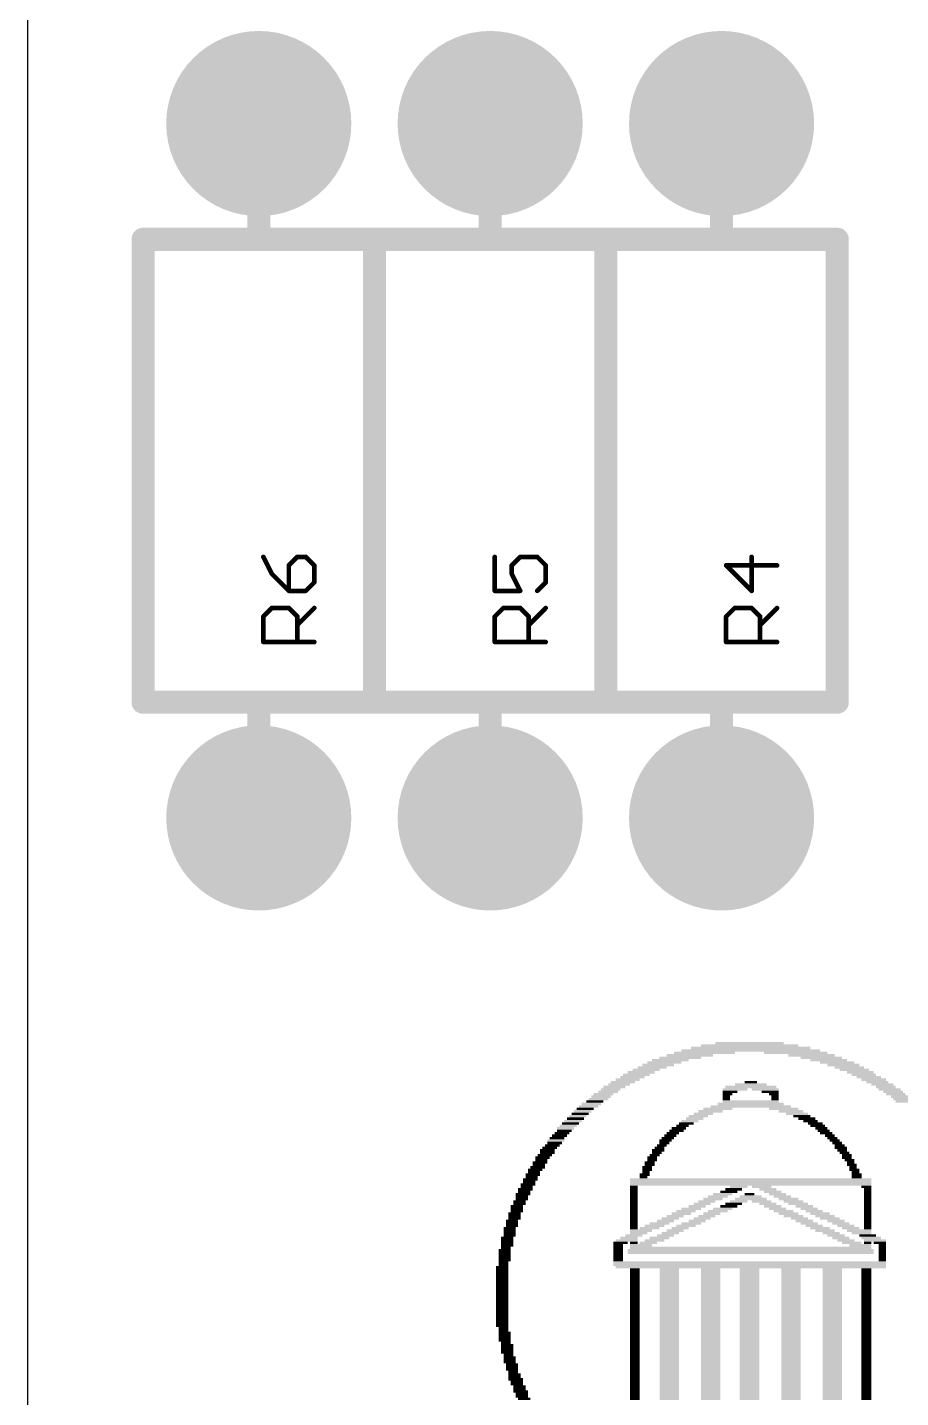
# Model space of a CAD drawing. Extents: x 0 to 49.2, y 3.8 to 49.5.
# Drawn here: x 0 to 9.59, y 26.66 to 41.7 of the extents above; entities that cross this region are included whole.
import ezdxf

# ---------------------------------------------------------------- set-up
doc = ezdxf.new("R2010")
doc.units = 0
for name, color, linetype in [('17', 82, 'CONTINUOUS'), ('20', 7, 'CONTINUOUS'), ('200', 7, 'CONTINUOUS'), ('21', 253, 'CONTINUOUS'), ('25', 253, 'CONTINUOUS')]:
    doc.layers.add(name, color=color, linetype=linetype)

# ---------------------------------------------------------------- blocks, each defined once
blk = doc.blocks.new('RECT')
blk.add_solid([(-0.5, -0.5), (0.5, -0.5), (-0.5, 0.5), (0.5, 0.5)])
blk = doc.blocks.new('ROUNDP')
at = {"const_width": 0.5}
blk.add_lwpolyline([(0, -0.25, 1), (0, 0.25, 1), (0, -0.25)], format="xyb", dxfattribs=at)

msp = doc.modelspace()

# ---------------------------------------------------------------- linework, layer by layer
at = {"layer": '20'}
msp.add_line((0, 49.52), (0, 3.81), dxfattribs=at)
at = {"layer": '21', "const_width": 0.254}
for points in [[(2.54, 39.37), (2.54, 39.624)], [(5.08, 39.37), (5.08, 39.624)], [(7.62, 39.37), (7.62, 39.624)], [(1.27, 34.29), (1.27, 39.37)], [(1.27, 39.37), (2.54, 39.37)], [(2.54, 39.37), (3.81, 39.37)], [(3.81, 34.29), (3.81, 39.37)], [(3.81, 39.37), (5.08, 39.37)], [(3.81, 39.37), (3.81, 34.29)], [(5.08, 39.37), (6.35, 39.37)], [(6.35, 34.29), (6.35, 39.37)], [(6.35, 39.37), (7.62, 39.37)], [(6.35, 39.37), (6.35, 34.29)], [(7.62, 39.37), (8.89, 39.37)], [(8.89, 39.37), (8.89, 34.29)], [(2.54, 34.29), (1.27, 34.29)], [(3.81, 34.29), (2.54, 34.29)], [(2.54, 34.29), (2.54, 34.036)], [(5.08, 34.29), (3.81, 34.29)], [(6.35, 34.29), (5.08, 34.29)], [(5.08, 34.29), (5.08, 34.036)], [(7.62, 34.29), (6.35, 34.29)], [(8.89, 34.29), (7.62, 34.29)], [(7.62, 34.29), (7.62, 34.036)]]:
    msp.add_lwpolyline(points, dxfattribs=at)
at = {"layer": '21', "const_width": 0.127}
for points in [[(2.6035, 39.624, 1), (2.4765, 39.624)], [(5.1435, 39.624, 1), (5.0165, 39.624)], [(7.6835, 39.624, 1), (7.5565, 39.624)], [(1.3335, 39.37, 1), (1.2065, 39.37)], [(1.27, 39.4335, 1), (1.27, 39.3065)], [(2.54, 39.4335, 1), (2.54, 39.3065)], [(2.4765, 39.37, 1), (2.6035, 39.37)], [(2.54, 39.3065, 1), (2.54, 39.4335)], [(3.8735, 39.37, 1), (3.7465, 39.37)], [(3.81, 39.4335, 1), (3.81, 39.3065)], [(3.8735, 39.37, 1), (3.7465, 39.37)], [(3.81, 39.3065, 1), (3.81, 39.4335)], [(5.08, 39.4335, 1), (5.08, 39.3065)], [(5.0165, 39.37, 1), (5.1435, 39.37)], [(5.08, 39.3065, 1), (5.08, 39.4335)], [(6.4135, 39.37, 1), (6.2865, 39.37)], [(6.35, 39.4335, 1), (6.35, 39.3065)], [(6.4135, 39.37, 1), (6.2865, 39.37)], [(6.35, 39.3065, 1), (6.35, 39.4335)], [(7.62, 39.4335, 1), (7.62, 39.3065)], [(7.5565, 39.37, 1), (7.6835, 39.37)], [(7.62, 39.3065, 1), (7.62, 39.4335)], [(8.9535, 39.37, 1), (8.8265, 39.37)], [(8.89, 39.3065, 1), (8.89, 39.4335)], [(1.27, 34.3535, 1), (1.27, 34.2265)], [(1.2065, 34.29, 1), (1.3335, 34.29)], [(2.54, 34.3535, 1), (2.54, 34.2265)], [(2.6035, 34.29, 1), (2.4765, 34.29)], [(2.54, 34.2265, 1), (2.54, 34.3535)], [(3.81, 34.3535, 1), (3.81, 34.2265)], [(3.7465, 34.29, 1), (3.8735, 34.29)], [(3.7465, 34.29, 1), (3.8735, 34.29)], [(3.81, 34.2265, 1), (3.81, 34.3535)], [(5.08, 34.3535, 1), (5.08, 34.2265)], [(5.1435, 34.29, 1), (5.0165, 34.29)], [(5.08, 34.2265, 1), (5.08, 34.3535)], [(6.35, 34.3535, 1), (6.35, 34.2265)], [(6.2865, 34.29, 1), (6.4135, 34.29)], [(6.2865, 34.29, 1), (6.4135, 34.29)], [(6.35, 34.2265, 1), (6.35, 34.3535)], [(7.62, 34.3535, 1), (7.62, 34.2265)], [(7.6835, 34.29, 1), (7.5565, 34.29)], [(7.62, 34.2265, 1), (7.62, 34.3535)], [(8.8265, 34.29, 1), (8.9535, 34.29)], [(8.89, 34.2265, 1), (8.89, 34.3535)], [(2.4765, 34.036, 1), (2.6035, 34.036)], [(5.0165, 34.036, 1), (5.1435, 34.036)], [(7.5565, 34.036, 1), (7.6835, 34.036)]]:
    msp.add_lwpolyline(points, format="xyb", dxfattribs=at)
at = {"layer": '25', "const_width": 0.0508}
for points in [[(2.5903, 35.8846), (2.6835, 35.6981)], [(2.9632, 35.8846), (2.87, 35.7913)], [(2.87, 35.7913), (2.87, 35.5117)], [(3.0564, 35.8846), (2.9632, 35.8846)], [(3.1496, 35.7913), (3.0564, 35.8846)], [(3.1496, 35.6049), (3.1496, 35.7913)], [(5.1303, 35.8846), (5.1303, 35.5117)], [(5.3167, 35.7913), (5.41, 35.8846)], [(5.3167, 35.6981), (5.3167, 35.7913)], [(5.41, 35.8846), (5.5964, 35.8846)], [(5.5964, 35.8846), (5.6896, 35.7913)], [(5.6896, 35.7913), (5.6896, 35.6049)], [(8.2296, 35.7913), (7.6703, 35.7913)], [(7.6703, 35.7913), (7.95, 35.5117)], [(7.95, 35.5117), (7.95, 35.8846)], [(2.6835, 35.6981), (2.87, 35.5117)], [(5.41, 35.5117), (5.3167, 35.6981)], [(2.87, 35.5117), (3.0564, 35.5117)], [(3.0564, 35.5117), (3.1496, 35.6049)], [(5.1303, 35.5117), (5.41, 35.5117)], [(5.6896, 35.6049), (5.5964, 35.5117)], [(2.5903, 35.23), (2.6835, 35.3233)], [(2.6835, 35.3233), (2.87, 35.3233)], [(2.87, 35.3233), (2.9632, 35.23)], [(2.9632, 35.1368), (3.1496, 35.3233)], [(5.1303, 35.23), (5.2235, 35.3233)], [(5.2235, 35.3233), (5.41, 35.3233)], [(5.41, 35.3233), (5.5032, 35.23)], [(5.5032, 35.1368), (5.6896, 35.3233)], [(7.6703, 35.23), (7.7635, 35.3233)], [(7.7635, 35.3233), (7.95, 35.3233)], [(7.95, 35.3233), (8.0432, 35.23)], [(8.0432, 35.1368), (8.2296, 35.3233)], [(2.5903, 34.9504), (2.5903, 35.23)], [(2.9632, 35.23), (2.9632, 34.9504)], [(5.1303, 34.9504), (5.1303, 35.23)], [(5.5032, 35.23), (5.5032, 34.9504)], [(7.6703, 34.9504), (7.6703, 35.23)], [(8.0432, 35.23), (8.0432, 34.9504)], [(3.1496, 34.9504), (2.5903, 34.9504)], [(5.6896, 34.9504), (5.1303, 34.9504)], [(8.2296, 34.9504), (7.6703, 34.9504)]]:
    msp.add_lwpolyline(points, dxfattribs=at)
at = {"layer": '25', "const_width": 0.0254}
for points in [[(2.6017, 35.8902, 1), (2.579, 35.8789)], [(2.8827, 35.7913, 1), (2.8573, 35.7913)], [(2.861, 35.8003, 1), (2.8789, 35.7824)], [(2.9632, 35.8973, 1), (2.9632, 35.8719)], [(2.9722, 35.8756, 1), (2.9542, 35.8935)], [(3.0654, 35.8935, 1), (3.0474, 35.8756)], [(3.0564, 35.8719, 1), (3.0564, 35.8973)], [(3.1623, 35.7913, 1), (3.1369, 35.7913)], [(3.1406, 35.7824, 1), (3.1586, 35.8003)], [(5.143, 35.8846, 1), (5.1176, 35.8846)], [(5.3294, 35.7913, 1), (5.3041, 35.7913)], [(5.3078, 35.8003, 1), (5.3257, 35.7824)], [(5.41, 35.8973, 1), (5.41, 35.8719)], [(5.4189, 35.8756, 1), (5.401, 35.8935)], [(5.6054, 35.8935, 1), (5.5874, 35.8756)], [(5.5964, 35.8719, 1), (5.5964, 35.8973)], [(5.7023, 35.7913, 1), (5.6769, 35.7913)], [(5.6806, 35.7824, 1), (5.6986, 35.8003)], [(7.6703, 35.804, 1), (7.6703, 35.7786)], [(7.6793, 35.8003, 1), (7.6613, 35.7824)], [(7.9627, 35.8846, 1), (7.9373, 35.8846)], [(8.2296, 35.7786, 1), (8.2296, 35.804)], [(2.6925, 35.7071, 1), (2.6746, 35.6892)], [(2.6722, 35.6925, 1), (2.6949, 35.7038)], [(5.3281, 35.7038, 1), (5.3054, 35.6925)], [(5.3041, 35.6981, 1), (5.3294, 35.6981)], [(2.87, 35.5244, 1), (2.87, 35.499)], [(2.8573, 35.5117, 1), (2.8827, 35.5117)], [(2.861, 35.5027, 1), (2.8789, 35.5207)], [(3.0474, 35.5207, 1), (3.0654, 35.5027)], [(3.0564, 35.499, 1), (3.0564, 35.5244)], [(3.1369, 35.6049, 1), (3.1623, 35.6049)], [(3.1586, 35.5959, 1), (3.1406, 35.6139)], [(5.1303, 35.5244, 1), (5.1303, 35.499)], [(5.1176, 35.5117, 1), (5.143, 35.5117)], [(5.3986, 35.506, 1), (5.4213, 35.5174)], [(5.41, 35.499, 1), (5.41, 35.5244)], [(5.5874, 35.5207, 1), (5.6054, 35.5027)], [(5.6769, 35.6049, 1), (5.7023, 35.6049)], [(5.6986, 35.5959, 1), (5.6806, 35.6139)], [(7.9373, 35.5117, 1), (7.9627, 35.5117)], [(7.941, 35.5027, 1), (7.9589, 35.5207)], [(2.6835, 35.336, 1), (2.6835, 35.3105)], [(2.6925, 35.3143, 1), (2.6746, 35.3322)], [(2.8789, 35.3322, 1), (2.861, 35.3143)], [(2.87, 35.3105, 1), (2.87, 35.336)], [(3.1586, 35.3143, 1), (3.1406, 35.3322)], [(5.2235, 35.336, 1), (5.2235, 35.3105)], [(5.2325, 35.3143, 1), (5.2146, 35.3322)], [(5.4189, 35.3322, 1), (5.401, 35.3143)], [(5.41, 35.3105, 1), (5.41, 35.336)], [(5.6986, 35.3143, 1), (5.6806, 35.3322)], [(7.7635, 35.336, 1), (7.7635, 35.3105)], [(7.7725, 35.3143, 1), (7.7546, 35.3322)], [(7.9589, 35.3322, 1), (7.941, 35.3143)], [(7.95, 35.3105, 1), (7.95, 35.336)], [(8.2386, 35.3143, 1), (8.2206, 35.3322)], [(2.603, 35.23, 1), (2.5776, 35.23)], [(2.5813, 35.239, 1), (2.5993, 35.2211)], [(2.9759, 35.23, 1), (2.9505, 35.23)], [(2.9542, 35.2211, 1), (2.9722, 35.239)], [(5.143, 35.23, 1), (5.1176, 35.23)], [(5.1213, 35.239, 1), (5.1393, 35.2211)], [(5.5159, 35.23, 1), (5.4905, 35.23)], [(5.4942, 35.2211, 1), (5.5122, 35.239)], [(7.683, 35.23, 1), (7.6576, 35.23)], [(7.6613, 35.239, 1), (7.6793, 35.2211)], [(8.0559, 35.23, 1), (8.0305, 35.23)], [(8.0342, 35.2211, 1), (8.0522, 35.239)], [(2.9542, 35.1458, 1), (2.9722, 35.1278)], [(5.4942, 35.1458, 1), (5.5122, 35.1278)], [(8.0342, 35.1458, 1), (8.0522, 35.1278)], [(2.5903, 34.9631, 1), (2.5903, 34.9377)], [(2.5776, 34.9504, 1), (2.603, 34.9504)], [(2.9505, 34.9504, 1), (2.9759, 34.9504)], [(3.1496, 34.9377, 1), (3.1496, 34.9631)], [(5.1303, 34.9631, 1), (5.1303, 34.9377)], [(5.1176, 34.9504, 1), (5.143, 34.9504)], [(5.4905, 34.9504, 1), (5.5159, 34.9504)], [(5.6896, 34.9377, 1), (5.6896, 34.9631)], [(7.6703, 34.9631, 1), (7.6703, 34.9377)], [(7.6576, 34.9504, 1), (7.683, 34.9504)], [(8.0305, 34.9504, 1), (8.0559, 34.9504)], [(8.2296, 34.9377, 1), (8.2296, 34.9631)]]:
    msp.add_lwpolyline(points, format="xyb", dxfattribs=at)

# ---------------------------------------------------------------- block references
at = {"layer": '17', "xscale": 2.032, "yscale": 2.032, "rotation": 90}
for p in [(2.54, 40.64), (2.54, 40.64), (5.08, 40.64), (5.08, 40.64), (7.62, 40.64), (7.62, 40.64), (2.54, 33.02), (2.54, 33.02), (5.08, 33.02), (5.08, 33.02), (7.62, 33.02), (7.62, 33.02)]:
    msp.add_blockref('ROUNDP', p, dxfattribs=at)
at = {"layer": '200'}
for p, xscale, yscale in [((7.9281, 30.5221), 1.0693, 0.0269), ((7.9268, 30.5489), 0.7468, 0.0267), ((7.0582, 30.3617), 0.4013, 0.0267), ((7.1661, 30.3884), 0.4547, 0.0267), ((7.2715, 30.4152), 0.508, 0.0269), ((7.4328, 30.442), 0.668, 0.0267), ((7.9395, 30.4686), 1.524, 0.0267), ((7.9395, 30.4953), 1.3106, 0.0267), ((8.4348, 30.442), 0.696, 0.0267), ((8.6075, 30.4152), 0.508, 0.0269), ((8.7155, 30.3884), 0.4547, 0.0267), ((8.7955, 30.3617), 0.4013, 0.0267), ((6.7381, 30.2281), 0.2946, 0.0267), ((6.7915, 30.2548), 0.2946, 0.0267), ((6.8575, 30.2814), 0.32, 0.0267), ((6.9248, 30.3082), 0.348, 0.0269), ((6.9908, 30.335), 0.3734, 0.0267), ((8.8895, 30.335), 0.3759, 0.0267), ((8.9568, 30.3082), 0.348, 0.0269), ((9.0228, 30.2814), 0.3226, 0.0267), ((9.0775, 30.2548), 0.32, 0.0267), ((9.1435, 30.2281), 0.2946, 0.0267), ((6.4422, 30.0676), 0.2413, 0.0267), ((6.4968, 30.0944), 0.2388, 0.0269), ((6.5362, 30.1212), 0.2667, 0.0267), ((6.5895, 30.1478), 0.2667, 0.0267), ((6.6429, 30.1745), 0.2667, 0.0267), ((6.6835, 30.2013), 0.2921, 0.0269), ((7.9408, 30.0676), 0.5613, 0.0267), ((7.9408, 30.0944), 0.348, 0.0269), ((7.9408, 30.1212), 0.1346, 0.0267), ((9.1829, 30.2013), 0.2667, 0.0269), ((9.2362, 30.1745), 0.2667, 0.0267), ((9.2908, 30.1478), 0.2692, 0.0267), ((9.3302, 30.1212), 0.2413, 0.0267), ((9.3835, 30.0944), 0.2413, 0.0269), ((9.4242, 30.0676), 0.2159, 0.0267), ((6.2695, 29.934), 0.2159, 0.0267), ((6.2961, 29.9606), 0.2134, 0.0267), ((6.3228, 29.9873), 0.2159, 0.0267), ((6.3762, 30.0141), 0.2159, 0.0269), ((6.4028, 30.0409), 0.2134, 0.0267), ((7.6728, 29.9873), 0.0813, 0.0267), ((7.6728, 29.9606), 0.0813, 0.0267), ((7.6728, 29.934), 0.0813, 0.0267), ((7.7668, 30.0409), 0.2692, 0.0267), ((7.7122, 30.0141), 0.16, 0.0269), ((7.7265, 29.9873), 0.0254, 0.0254), ((8.1008, 30.0409), 0.2921, 0.0267), ((8.1542, 30.0141), 0.1854, 0.0269), ((8.1935, 29.9873), 0.1067, 0.0267), ((8.2075, 29.9606), 0.0787, 0.0267), ((8.2075, 29.934), 0.0787, 0.0267), ((9.4648, 30.0409), 0.2413, 0.0267), ((9.5042, 30.0141), 0.2134, 0.0269), ((9.5321, 29.9873), 0.2134, 0.0267), ((9.5854, 29.9606), 0.2134, 0.0267), ((9.6109, 29.934), 0.2134, 0.0267), ((6.0688, 29.7734), 0.1854, 0.0267), ((6.0955, 29.8002), 0.188, 0.0269), ((6.1222, 29.827), 0.1854, 0.0267), ((6.1615, 29.8537), 0.2134, 0.0267), ((6.1895, 29.8804), 0.2134, 0.0267), ((6.2288, 29.9072), 0.1854, 0.0269), ((7.4188, 29.7734), 0.2134, 0.0267), ((7.4988, 29.8002), 0.2667, 0.0269), ((7.5789, 29.827), 0.32, 0.0267), ((7.9408, 29.8537), 0.8814, 0.0267), ((7.9395, 29.8804), 0.7214, 0.0267), ((7.9395, 29.9072), 0.6147, 0.0269), ((8.3015, 29.827), 0.3226, 0.0267), ((8.3815, 29.8002), 0.2692, 0.0269), ((8.4488, 29.7734), 0.2413, 0.0267), ((9.6388, 29.9072), 0.2134, 0.0269), ((5.9075, 29.6132), 0.188, 0.0267), ((5.9355, 29.6398), 0.188, 0.0267), ((5.9621, 29.6665), 0.1854, 0.0267), ((5.9888, 29.6933), 0.188, 0.0269), ((6.0155, 29.7201), 0.1854, 0.0267), ((6.0422, 29.7468), 0.188, 0.0267), ((7.1509, 29.6132), 0.16, 0.0267), ((7.1915, 29.6398), 0.1346, 0.0267), ((7.2321, 29.6665), 0.16, 0.0267), ((7.2715, 29.6933), 0.188, 0.0269), ((7.3249, 29.7201), 0.188, 0.0267), ((7.3655, 29.7468), 0.2134, 0.0267), ((8.5021, 29.7468), 0.1854, 0.0267), ((8.5555, 29.7201), 0.1854, 0.0267), ((8.5961, 29.6933), 0.16, 0.0269), ((8.6495, 29.6665), 0.16, 0.0267), ((8.6749, 29.6398), 0.16, 0.0267), ((8.7155, 29.6132), 0.1346, 0.0267), ((5.8009, 29.4793), 0.188, 0.0267), ((5.8148, 29.5061), 0.16, 0.0269), ((5.8415, 29.5329), 0.1626, 0.0267), ((5.8682, 29.5596), 0.16, 0.0267), ((5.8948, 29.5864), 0.1626, 0.0269), ((7.0048, 29.4793), 0.1321, 0.0267), ((7.0315, 29.5061), 0.1346, 0.0269), ((7.0582, 29.5329), 0.1321, 0.0267), ((7.0848, 29.5596), 0.1346, 0.0267), ((7.1255, 29.5864), 0.16, 0.0269), ((8.7422, 29.5864), 0.1321, 0.0269), ((8.7688, 29.5596), 0.1346, 0.0267), ((8.8082, 29.5329), 0.1067, 0.0267), ((8.8361, 29.5061), 0.1067, 0.0269), ((8.8628, 29.4793), 0.1092, 0.0267), ((5.6802, 29.319), 0.16, 0.0267), ((5.7081, 29.3724), 0.16, 0.0267), ((5.7081, 29.3457), 0.16, 0.0267), ((5.7335, 29.3992), 0.16, 0.0269), ((5.7615, 29.426), 0.16, 0.0267), ((5.7881, 29.4526), 0.1626, 0.0267), ((6.8842, 29.319), 0.1092, 0.0267), ((6.9248, 29.3724), 0.1346, 0.0267), ((6.9108, 29.3457), 0.1067, 0.0267), ((6.9388, 29.3992), 0.1067, 0.0269), ((6.9642, 29.426), 0.1067, 0.0267), ((6.9921, 29.4526), 0.1067, 0.0267), ((8.8895, 29.4526), 0.1067, 0.0267), ((8.9162, 29.426), 0.1092, 0.0267), ((8.9289, 29.3992), 0.1346, 0.0269), ((8.9428, 29.3724), 0.1067, 0.0267), ((8.9708, 29.3457), 0.1067, 0.0267), ((8.9962, 29.319), 0.1067, 0.0267), ((5.5735, 29.1585), 0.16, 0.0267), ((5.6015, 29.1853), 0.16, 0.0269), ((5.6269, 29.2388), 0.16, 0.0267), ((5.6142, 29.2121), 0.1346, 0.0267), ((5.6408, 29.2654), 0.1321, 0.0267), ((5.6548, 29.2922), 0.16, 0.0269), ((6.8041, 29.1853), 0.1067, 0.0269), ((6.8041, 29.1585), 0.1067, 0.0267), ((6.8308, 29.2388), 0.1092, 0.0267), ((6.8308, 29.2121), 0.1092, 0.0267), ((6.8575, 29.2922), 0.1067, 0.0269), ((6.8575, 29.2654), 0.1067, 0.0267), ((8.9962, 29.2922), 0.1067, 0.0269), ((9.0241, 29.2654), 0.1067, 0.0267), ((9.0368, 29.2388), 0.0813, 0.0267), ((9.0495, 29.2121), 0.1067, 0.0267), ((9.0635, 29.1853), 0.0787, 0.0269), ((9.0775, 29.1585), 0.1067, 0.0267), ((5.5202, 29.0516), 0.16, 0.0267), ((5.5075, 29.0249), 0.1346, 0.0267), ((5.5481, 29.1052), 0.16, 0.0267), ((5.5342, 29.0784), 0.1321, 0.0269), ((5.5608, 29.1318), 0.1346, 0.0267), ((7.9395, 29.0516), 2.6467, 0.0267), ((7.9395, 29.0249), 2.6467, 0.0267), ((6.7635, 29.0784), 0.0813, 0.0269), ((6.7762, 29.1052), 0.1067, 0.0267), ((6.7902, 29.1318), 0.0787, 0.0267), ((9.0902, 29.1318), 0.0813, 0.0267), ((9.1029, 29.1052), 0.1067, 0.0267), ((9.1029, 29.0784), 0.1067, 0.0269), ((5.4414, 28.8912), 0.16, 0.0269), ((5.4275, 28.8644), 0.1321, 0.0267), ((5.4668, 28.9446), 0.16, 0.0267), ((5.4541, 28.918), 0.1346, 0.0267), ((5.4948, 28.9981), 0.16, 0.0269), ((5.4808, 28.9713), 0.1321, 0.0267), ((7.9395, 28.9981), 2.6467, 0.0269), ((6.6568, 28.9713), 0.0813, 0.0267), ((6.6568, 28.9446), 0.0813, 0.0267), ((6.6568, 28.918), 0.0813, 0.0267), ((6.6568, 28.8912), 0.0813, 0.0269), ((6.6568, 28.8644), 0.0813, 0.0267), ((7.5789, 28.8644), 0.2134, 0.0267), ((7.6322, 28.8912), 0.2134, 0.0269), ((7.6995, 28.918), 0.1854, 0.0267), ((7.7528, 28.9446), 0.1854, 0.0267), ((7.8075, 28.9713), 0.188, 0.0267), ((7.9408, 28.8644), 0.2413, 0.0267), ((7.9268, 28.8912), 0.1067, 0.0269), ((8.0615, 28.9713), 0.2134, 0.0267), ((8.1275, 28.9446), 0.188, 0.0267), ((8.1808, 28.918), 0.188, 0.0267), ((8.2342, 28.8912), 0.188, 0.0269), ((8.2875, 28.8644), 0.188, 0.0267), ((9.2095, 28.9713), 0.1067, 0.0267), ((9.2235, 28.9446), 0.0787, 0.0267), ((9.2235, 28.918), 0.0787, 0.0267), ((9.2235, 28.8912), 0.0787, 0.0269), ((9.2235, 28.8644), 0.0787, 0.0267), ((5.3729, 28.7574), 0.1346, 0.0267), ((5.3729, 28.7308), 0.1346, 0.0267), ((5.4008, 28.811), 0.1346, 0.0267), ((5.4008, 28.7842), 0.1346, 0.0269), ((5.4275, 28.8377), 0.1321, 0.0267), ((6.6568, 28.8377), 0.0813, 0.0267), ((6.6568, 28.811), 0.0813, 0.0267), ((6.6568, 28.7842), 0.0813, 0.0269), ((6.6568, 28.7574), 0.0813, 0.0267), ((6.6568, 28.7308), 0.0813, 0.0267), ((7.2855, 28.7308), 0.2159, 0.0267), ((7.3528, 28.7574), 0.188, 0.0267), ((7.4061, 28.7842), 0.188, 0.0269), ((7.4595, 28.811), 0.188, 0.0267), ((7.5255, 28.8377), 0.2134, 0.0267), ((7.6322, 28.7308), 0.2134, 0.0267), ((7.6995, 28.7574), 0.1854, 0.0267), ((7.7528, 28.7842), 0.1854, 0.0269), ((7.8075, 28.811), 0.188, 0.0267), ((7.9408, 28.8377), 0.348, 0.0267), ((8.0615, 28.811), 0.2134, 0.0267), ((8.1275, 28.7842), 0.188, 0.0269), ((8.1808, 28.7574), 0.188, 0.0267), ((8.2342, 28.7308), 0.188, 0.0267), ((8.3548, 28.8377), 0.2159, 0.0267), ((8.4082, 28.811), 0.2159, 0.0267), ((8.4615, 28.7842), 0.2159, 0.0269), ((8.5288, 28.7574), 0.188, 0.0267), ((8.5822, 28.7308), 0.188, 0.0267), ((9.2235, 28.8377), 0.0787, 0.0267), ((9.2235, 28.811), 0.0787, 0.0267), ((9.2235, 28.7842), 0.0787, 0.0269), ((9.2235, 28.7574), 0.0787, 0.0267), ((9.2235, 28.7308), 0.0787, 0.0267), ((5.3195, 28.5972), 0.1346, 0.0267), ((5.3195, 28.5704), 0.1346, 0.0269), ((5.3475, 28.6773), 0.1346, 0.0269), ((5.3475, 28.6505), 0.1346, 0.0267), ((5.3475, 28.6238), 0.1346, 0.0267), ((5.3729, 28.7041), 0.1346, 0.0267), ((6.6568, 28.7041), 0.0813, 0.0267), ((6.6568, 28.6773), 0.0813, 0.0269), ((6.6568, 28.6505), 0.0813, 0.0267), ((6.6568, 28.6238), 0.0813, 0.0267), ((6.6568, 28.5972), 0.0813, 0.0267), ((6.6568, 28.5704), 0.0813, 0.0269), ((6.9375, 28.5704), 0.2159, 0.0269), ((7.0048, 28.5972), 0.188, 0.0267), ((7.0582, 28.6238), 0.188, 0.0267), ((7.1115, 28.6505), 0.188, 0.0267), ((7.1775, 28.6773), 0.2134, 0.0269), ((7.2309, 28.7041), 0.2134, 0.0267), ((7.2855, 28.5704), 0.2159, 0.0269), ((7.3528, 28.5972), 0.188, 0.0267), ((7.4061, 28.6238), 0.188, 0.0267), ((7.4595, 28.6505), 0.188, 0.0267), ((7.5128, 28.6773), 0.188, 0.0269), ((7.5789, 28.7041), 0.2134, 0.0267), ((8.3015, 28.7041), 0.2159, 0.0267), ((8.3548, 28.6773), 0.2159, 0.0269), ((8.4082, 28.6505), 0.2159, 0.0267), ((8.4755, 28.6238), 0.188, 0.0267), ((8.5288, 28.5972), 0.188, 0.0267), ((8.5822, 28.5704), 0.188, 0.0269), ((8.6355, 28.7041), 0.188, 0.0267), ((8.7015, 28.6773), 0.2134, 0.0269), ((8.7549, 28.6505), 0.2134, 0.0267), ((8.8095, 28.6238), 0.2159, 0.0267), ((8.8768, 28.5972), 0.188, 0.0267), ((8.9301, 28.5704), 0.188, 0.0269), ((9.2235, 28.7041), 0.0787, 0.0267), ((9.2235, 28.6773), 0.0787, 0.0269), ((9.2235, 28.6505), 0.0787, 0.0267), ((9.2235, 28.6238), 0.0787, 0.0267), ((9.2235, 28.5972), 0.0787, 0.0267), ((9.2235, 28.5704), 0.0787, 0.0269), ((5.2662, 28.41), 0.1346, 0.0267), ((5.2941, 28.5169), 0.1346, 0.0267), ((5.2941, 28.4901), 0.1346, 0.0269), ((5.2941, 28.4633), 0.1346, 0.0267), ((5.2941, 28.4366), 0.1346, 0.0267), ((5.3195, 28.5436), 0.1346, 0.0267), ((6.6035, 28.41), 0.188, 0.0267), ((6.6568, 28.4366), 0.188, 0.0267), ((6.6568, 28.5436), 0.0813, 0.0267), ((6.6568, 28.5169), 0.0813, 0.0267), ((6.7368, 28.4901), 0.2413, 0.0269), ((6.7102, 28.4633), 0.188, 0.0267), ((6.8308, 28.5169), 0.2159, 0.0267), ((6.8842, 28.5436), 0.2159, 0.0267), ((6.9375, 28.41), 0.2159, 0.0267), ((7.0048, 28.4366), 0.188, 0.0267), ((7.0582, 28.4633), 0.188, 0.0267), ((7.1115, 28.4901), 0.188, 0.0269), ((7.1648, 28.5169), 0.188, 0.0267), ((7.2309, 28.5436), 0.2134, 0.0267), ((8.6355, 28.5436), 0.188, 0.0267), ((8.7015, 28.5169), 0.2134, 0.0267), ((8.7549, 28.4901), 0.2134, 0.0269), ((8.8235, 28.4633), 0.188, 0.0267), ((8.8768, 28.4366), 0.188, 0.0267), ((8.9301, 28.41), 0.188, 0.0267), ((8.9835, 28.5436), 0.188, 0.0267), ((9.0368, 28.5169), 0.188, 0.0267), ((9.1295, 28.4901), 0.2667, 0.0269), ((9.1562, 28.4633), 0.2134, 0.0267), ((9.2235, 28.4366), 0.1854, 0.0267), ((9.2629, 28.41), 0.2134, 0.0267), ((9.2235, 28.5436), 0.0787, 0.0267), ((9.2235, 28.5169), 0.0787, 0.0267), ((5.2395, 28.2762), 0.1321, 0.0269), ((5.2662, 28.3832), 0.1346, 0.0269), ((5.2662, 28.3564), 0.1346, 0.0267), ((5.2662, 28.3297), 0.1346, 0.0267), ((5.2522, 28.303), 0.1067, 0.0267), ((6.4841, 28.3297), 0.1067, 0.0267), ((6.4841, 28.303), 0.1067, 0.0267), ((6.4841, 28.2762), 0.1067, 0.0269), ((6.5108, 28.3564), 0.16, 0.0267), ((6.5768, 28.3832), 0.2413, 0.0269), ((7.9408, 28.2762), 2.7, 0.0269), ((6.6568, 28.3564), 0.0813, 0.0267), ((6.7368, 28.3297), 0.2413, 0.0267), ((7.9395, 28.303), 2.6467, 0.0267), ((6.8169, 28.3564), 0.188, 0.0267), ((6.8842, 28.3832), 0.2159, 0.0269), ((8.9835, 28.3832), 0.188, 0.0269), ((9.0495, 28.3564), 0.2134, 0.0267), ((9.1435, 28.3297), 0.2388, 0.0267), ((9.2235, 28.3564), 0.0787, 0.0267), ((9.3048, 28.3832), 0.2413, 0.0269), ((9.3581, 28.3564), 0.1346, 0.0267), ((9.3848, 28.3297), 0.0813, 0.0267), ((9.3848, 28.303), 0.0813, 0.0267), ((9.3848, 28.2762), 0.0813, 0.0269), ((5.2395, 28.2494), 0.1321, 0.0267), ((5.2395, 28.2228), 0.1321, 0.0267), ((5.2395, 28.1961), 0.1321, 0.0267), ((5.2395, 28.1693), 0.1321, 0.0269), ((5.2268, 28.1425), 0.1067, 0.0267), ((5.2268, 28.1158), 0.1067, 0.0267), ((6.4841, 28.2494), 0.1067, 0.0267), ((6.4841, 28.2228), 0.1067, 0.0267), ((6.4841, 28.1961), 0.1067, 0.0267), ((6.4841, 28.1693), 0.1067, 0.0269), ((7.9281, 28.1425), 2.9947, 0.0267), ((7.9281, 28.1158), 2.9947, 0.0267), ((7.9408, 28.2494), 2.7, 0.0267), ((9.3848, 28.2494), 0.0813, 0.0267), ((9.3848, 28.2228), 0.0813, 0.0267), ((9.3848, 28.1961), 0.0813, 0.0267), ((9.3848, 28.1693), 0.0813, 0.0269), ((5.2128, 28.0892), 0.1346, 0.0267), ((5.2128, 28.0624), 0.1346, 0.0269), ((5.2128, 28.0356), 0.1346, 0.0267), ((5.2128, 28.0089), 0.1346, 0.0267), ((5.2128, 27.9821), 0.1346, 0.0269), ((5.2128, 27.9553), 0.1346, 0.0267), ((7.9408, 28.0892), 2.9693, 0.0267), ((6.6695, 28.0624), 0.1067, 0.0269), ((6.6695, 28.0356), 0.1067, 0.0267), ((6.6695, 28.0089), 0.1067, 0.0267), ((6.6695, 27.9821), 0.1067, 0.0269), ((6.6695, 27.9553), 0.1067, 0.0267), ((7.0455, 28.0624), 0.2134, 0.0269), ((7.0455, 28.0356), 0.2134, 0.0267), ((7.0455, 28.0089), 0.2134, 0.0267), ((7.0455, 27.9821), 0.2134, 0.0269), ((7.0455, 27.9553), 0.2134, 0.0267), ((7.5001, 28.0624), 0.2134, 0.0269), ((7.5001, 28.0356), 0.2134, 0.0267), ((7.5001, 28.0089), 0.2134, 0.0267), ((7.5001, 27.9821), 0.2134, 0.0269), ((7.5001, 27.9553), 0.2134, 0.0267), ((7.9268, 28.0624), 0.2134, 0.0269), ((7.9268, 28.0356), 0.2134, 0.0267), ((7.9268, 28.0089), 0.2134, 0.0267), ((7.9268, 27.9821), 0.2134, 0.0269), ((7.9268, 27.9553), 0.2134, 0.0267), ((8.3815, 28.0624), 0.2134, 0.0269), ((8.3815, 28.0356), 0.2134, 0.0267), ((8.3815, 28.0089), 0.2134, 0.0267), ((8.3815, 27.9821), 0.2134, 0.0269), ((8.3815, 27.9553), 0.2134, 0.0267), ((8.8361, 28.0624), 0.2134, 0.0269), ((8.8361, 28.0356), 0.2134, 0.0267), ((8.8361, 28.0089), 0.2134, 0.0267), ((8.8361, 27.9821), 0.2134, 0.0269), ((8.8361, 27.9553), 0.2134, 0.0267), ((9.2095, 28.0624), 0.1067, 0.0269), ((9.2095, 28.0356), 0.1067, 0.0267), ((9.2095, 28.0089), 0.1067, 0.0267), ((9.2095, 27.9821), 0.1067, 0.0269), ((9.2095, 27.9553), 0.1067, 0.0267), ((5.2128, 27.9286), 0.1346, 0.0267), ((5.2128, 27.902), 0.1346, 0.0267), ((5.2128, 27.8752), 0.1346, 0.0269), ((5.1989, 27.8484), 0.1067, 0.0267), ((5.1989, 27.8217), 0.1067, 0.0267), ((5.2663, 27.7812), 0.029, 0.1597), ((6.6695, 27.9286), 0.1067, 0.0267), ((6.6695, 27.902), 0.1067, 0.0267), ((6.6695, 27.8752), 0.1067, 0.0269), ((6.6695, 27.8484), 0.1067, 0.0267), ((6.6695, 27.8217), 0.1067, 0.0267), ((7.0455, 27.9286), 0.2134, 0.0267), ((7.0455, 27.902), 0.2134, 0.0267), ((7.0455, 27.8752), 0.2134, 0.0269), ((7.0455, 27.8484), 0.2134, 0.0267), ((7.0455, 27.8217), 0.2134, 0.0267), ((7.5001, 27.9286), 0.2134, 0.0267), ((7.5001, 27.902), 0.2134, 0.0267), ((7.5001, 27.8752), 0.2134, 0.0269), ((7.5001, 27.8484), 0.2134, 0.0267), ((7.5001, 27.8217), 0.2134, 0.0267), ((7.9268, 27.9286), 0.2134, 0.0267), ((7.9268, 27.902), 0.2134, 0.0267), ((7.9268, 27.8752), 0.2134, 0.0269), ((7.9268, 27.8484), 0.2134, 0.0267), ((7.9268, 27.8217), 0.2134, 0.0267), ((8.3815, 27.9286), 0.2134, 0.0267), ((8.3815, 27.902), 0.2134, 0.0267), ((8.3815, 27.8752), 0.2134, 0.0269), ((8.3815, 27.8484), 0.2134, 0.0267), ((8.3815, 27.8217), 0.2134, 0.0267), ((8.8361, 27.9286), 0.2134, 0.0267), ((8.8361, 27.902), 0.2134, 0.0267), ((8.8361, 27.8752), 0.2134, 0.0269), ((8.8361, 27.8484), 0.2134, 0.0267), ((8.8361, 27.8217), 0.2134, 0.0267), ((9.2095, 27.9286), 0.1067, 0.0267), ((9.2095, 27.902), 0.1067, 0.0267), ((9.2095, 27.8752), 0.1067, 0.0269), ((9.2095, 27.8484), 0.1067, 0.0267), ((9.2095, 27.8217), 0.1067, 0.0267), ((5.2128, 27.6881), 0.1346, 0.0267), ((5.2128, 27.6613), 0.1346, 0.0269), ((5.1989, 27.795), 0.1067, 0.0267), ((5.1989, 27.7682), 0.1067, 0.0269), ((5.1989, 27.7414), 0.1067, 0.0267), ((5.1989, 27.7148), 0.1067, 0.0267), ((6.6695, 27.795), 0.1067, 0.0267), ((6.6695, 27.7682), 0.1067, 0.0269), ((6.6695, 27.7414), 0.1067, 0.0267), ((6.6695, 27.7148), 0.1067, 0.0267), ((6.6695, 27.6881), 0.1067, 0.0267), ((6.6695, 27.6613), 0.1067, 0.0269), ((7.0455, 27.795), 0.2134, 0.0267), ((7.0455, 27.7682), 0.2134, 0.0269), ((7.0455, 27.7414), 0.2134, 0.0267), ((7.0455, 27.7148), 0.2134, 0.0267), ((7.0455, 27.6881), 0.2134, 0.0267), ((7.0455, 27.6613), 0.2134, 0.0269), ((7.5001, 27.795), 0.2134, 0.0267), ((7.5001, 27.7682), 0.2134, 0.0269), ((7.5001, 27.7414), 0.2134, 0.0267), ((7.5001, 27.7148), 0.2134, 0.0267), ((7.5001, 27.6881), 0.2134, 0.0267), ((7.5001, 27.6613), 0.2134, 0.0269), ((7.9268, 27.795), 0.2134, 0.0267), ((7.9268, 27.7682), 0.2134, 0.0269), ((7.9268, 27.7414), 0.2134, 0.0267), ((7.9268, 27.7148), 0.2134, 0.0267), ((7.9268, 27.6881), 0.2134, 0.0267), ((7.9268, 27.6613), 0.2134, 0.0269), ((8.3815, 27.795), 0.2134, 0.0267), ((8.3815, 27.7682), 0.2134, 0.0269), ((8.3815, 27.7414), 0.2134, 0.0267), ((8.3815, 27.7148), 0.2134, 0.0267), ((8.3815, 27.6881), 0.2134, 0.0267), ((8.3815, 27.6613), 0.2134, 0.0269), ((8.8361, 27.795), 0.2134, 0.0267), ((8.8361, 27.7682), 0.2134, 0.0269), ((8.8361, 27.7414), 0.2134, 0.0267), ((8.8361, 27.7148), 0.2134, 0.0267), ((8.8361, 27.6881), 0.2134, 0.0267), ((8.8361, 27.6613), 0.2134, 0.0269), ((9.2095, 27.795), 0.1067, 0.0267), ((9.2095, 27.7682), 0.1067, 0.0269), ((9.2095, 27.7414), 0.1067, 0.0267), ((9.2095, 27.7148), 0.1067, 0.0267), ((9.2095, 27.6881), 0.1067, 0.0267), ((9.2095, 27.6613), 0.1067, 0.0269), ((5.2128, 27.6345), 0.1346, 0.0267), ((5.2128, 27.6078), 0.1346, 0.0267), ((5.2128, 27.5812), 0.1346, 0.0267), ((5.2128, 27.5544), 0.1346, 0.0269), ((5.2128, 27.5276), 0.1346, 0.0267), ((6.6695, 27.6345), 0.1067, 0.0267), ((6.6695, 27.6078), 0.1067, 0.0267), ((6.6695, 27.5812), 0.1067, 0.0267), ((6.6695, 27.5544), 0.1067, 0.0269), ((6.6695, 27.5276), 0.1067, 0.0267), ((7.0455, 27.6345), 0.2134, 0.0267), ((7.0455, 27.6078), 0.2134, 0.0267), ((7.0455, 27.5812), 0.2134, 0.0267), ((7.0455, 27.5544), 0.2134, 0.0269), ((7.0455, 27.5276), 0.2134, 0.0267), ((7.5001, 27.6345), 0.2134, 0.0267), ((7.5001, 27.6078), 0.2134, 0.0267), ((7.5001, 27.5812), 0.2134, 0.0267), ((7.5001, 27.5544), 0.2134, 0.0269), ((7.5001, 27.5276), 0.2134, 0.0267), ((7.9268, 27.6345), 0.2134, 0.0267), ((7.9268, 27.6078), 0.2134, 0.0267), ((7.9268, 27.5812), 0.2134, 0.0267), ((7.9268, 27.5544), 0.2134, 0.0269), ((7.9268, 27.5276), 0.2134, 0.0267), ((8.3815, 27.6345), 0.2134, 0.0267), ((8.3815, 27.6078), 0.2134, 0.0267), ((8.3815, 27.5812), 0.2134, 0.0267), ((8.3815, 27.5544), 0.2134, 0.0269), ((8.3815, 27.5276), 0.2134, 0.0267), ((8.8361, 27.6345), 0.2134, 0.0267), ((8.8361, 27.6078), 0.2134, 0.0267), ((8.8361, 27.5812), 0.2134, 0.0267), ((8.8361, 27.5544), 0.2134, 0.0269), ((8.8361, 27.5276), 0.2134, 0.0267), ((9.2095, 27.6345), 0.1067, 0.0267), ((9.2095, 27.6078), 0.1067, 0.0267), ((9.2095, 27.5812), 0.1067, 0.0267), ((9.2095, 27.5544), 0.1067, 0.0269), ((9.2095, 27.5276), 0.1067, 0.0267), ((5.2128, 27.5009), 0.1346, 0.0267), ((5.2128, 27.4741), 0.1346, 0.0269), ((5.2128, 27.4473), 0.1346, 0.0267), ((5.2268, 27.4206), 0.1067, 0.0267), ((5.2268, 27.394), 0.1067, 0.0267), ((5.2395, 27.3672), 0.1321, 0.0269), ((6.6695, 27.5009), 0.1067, 0.0267), ((6.6695, 27.4741), 0.1067, 0.0269), ((6.6695, 27.4473), 0.1067, 0.0267), ((6.6695, 27.4206), 0.1067, 0.0267), ((6.6695, 27.394), 0.1067, 0.0267), ((6.6695, 27.3672), 0.1067, 0.0269), ((7.0455, 27.5009), 0.2134, 0.0267), ((7.0455, 27.4741), 0.2134, 0.0269), ((7.0455, 27.4473), 0.2134, 0.0267), ((7.0455, 27.4206), 0.2134, 0.0267), ((7.0455, 27.394), 0.2134, 0.0267), ((7.0455, 27.3672), 0.2134, 0.0269), ((7.5001, 27.5009), 0.2134, 0.0267), ((7.5001, 27.4741), 0.2134, 0.0269), ((7.5001, 27.4473), 0.2134, 0.0267), ((7.5001, 27.4206), 0.2134, 0.0267), ((7.5001, 27.394), 0.2134, 0.0267), ((7.5001, 27.3672), 0.2134, 0.0269), ((7.9268, 27.5009), 0.2134, 0.0267), ((7.9268, 27.4741), 0.2134, 0.0269), ((7.9268, 27.4473), 0.2134, 0.0267), ((7.9268, 27.4206), 0.2134, 0.0267), ((7.9268, 27.394), 0.2134, 0.0267), ((7.9268, 27.3672), 0.2134, 0.0269), ((8.3815, 27.5009), 0.2134, 0.0267), ((8.3815, 27.4741), 0.2134, 0.0269), ((8.3815, 27.4473), 0.2134, 0.0267), ((8.3815, 27.4206), 0.2134, 0.0267), ((8.3815, 27.394), 0.2134, 0.0267), ((8.3815, 27.3672), 0.2134, 0.0269), ((8.8361, 27.5009), 0.2134, 0.0267), ((8.8361, 27.4741), 0.2134, 0.0269), ((8.8361, 27.4473), 0.2134, 0.0267), ((8.8361, 27.4206), 0.2134, 0.0267), ((8.8361, 27.394), 0.2134, 0.0267), ((8.8361, 27.3672), 0.2134, 0.0269), ((9.2095, 27.5009), 0.1067, 0.0267), ((9.2095, 27.4741), 0.1067, 0.0269), ((9.2095, 27.4473), 0.1067, 0.0267), ((9.2095, 27.4206), 0.1067, 0.0267), ((9.2095, 27.394), 0.1067, 0.0267), ((9.2095, 27.3672), 0.1067, 0.0269), ((5.2395, 27.3404), 0.1321, 0.0267), ((5.2395, 27.3137), 0.1321, 0.0267), ((5.2395, 27.287), 0.1321, 0.0267), ((5.2522, 27.2602), 0.1067, 0.0269), ((5.2662, 27.2334), 0.1346, 0.0267), ((5.2662, 27.2068), 0.1346, 0.0267), ((6.6695, 27.3404), 0.1067, 0.0267), ((6.6695, 27.3137), 0.1067, 0.0267), ((6.6695, 27.287), 0.1067, 0.0267), ((6.6695, 27.2602), 0.1067, 0.0269), ((6.6695, 27.2334), 0.1067, 0.0267), ((6.6695, 27.2068), 0.1067, 0.0267), ((7.0455, 27.3404), 0.2134, 0.0267), ((7.0455, 27.3137), 0.2134, 0.0267), ((7.0455, 27.287), 0.2134, 0.0267), ((7.0455, 27.2602), 0.2134, 0.0269), ((7.0455, 27.2334), 0.2134, 0.0267), ((7.0455, 27.2068), 0.2134, 0.0267), ((7.5001, 27.3404), 0.2134, 0.0267), ((7.5001, 27.3137), 0.2134, 0.0267), ((7.5001, 27.287), 0.2134, 0.0267), ((7.5001, 27.2602), 0.2134, 0.0269), ((7.5001, 27.2334), 0.2134, 0.0267), ((7.5001, 27.2068), 0.2134, 0.0267), ((7.9268, 27.3404), 0.2134, 0.0267), ((7.9268, 27.3137), 0.2134, 0.0267), ((7.9268, 27.287), 0.2134, 0.0267), ((7.9268, 27.2602), 0.2134, 0.0269), ((7.9268, 27.2334), 0.2134, 0.0267), ((7.9268, 27.2068), 0.2134, 0.0267), ((8.3815, 27.3404), 0.2134, 0.0267), ((8.3815, 27.3137), 0.2134, 0.0267), ((8.3815, 27.287), 0.2134, 0.0267), ((8.3815, 27.2602), 0.2134, 0.0269), ((8.3815, 27.2334), 0.2134, 0.0267), ((8.3815, 27.2068), 0.2134, 0.0267), ((8.8361, 27.3404), 0.2134, 0.0267), ((8.8361, 27.3137), 0.2134, 0.0267), ((8.8361, 27.287), 0.2134, 0.0267), ((8.8361, 27.2602), 0.2134, 0.0269), ((8.8361, 27.2334), 0.2134, 0.0267), ((8.8361, 27.2068), 0.2134, 0.0267), ((9.2095, 27.3404), 0.1067, 0.0267), ((9.2095, 27.3137), 0.1067, 0.0267), ((9.2095, 27.287), 0.1067, 0.0267), ((9.2095, 27.2602), 0.1067, 0.0269), ((9.2095, 27.2334), 0.1067, 0.0267), ((9.2095, 27.2068), 0.1067, 0.0267), ((5.2662, 27.1801), 0.1346, 0.0267), ((5.2662, 27.1533), 0.1346, 0.0269), ((5.2801, 27.1265), 0.1067, 0.0267), ((5.2941, 27.0998), 0.1346, 0.0267), ((5.2941, 27.0732), 0.1346, 0.0267), ((6.6695, 27.1801), 0.1067, 0.0267), ((6.6695, 27.1533), 0.1067, 0.0269), ((6.6695, 27.1265), 0.1067, 0.0267), ((6.6695, 27.0998), 0.1067, 0.0267), ((6.6695, 27.0732), 0.1067, 0.0267), ((7.0455, 27.1801), 0.2134, 0.0267), ((7.0455, 27.1533), 0.2134, 0.0269), ((7.0455, 27.1265), 0.2134, 0.0267), ((7.0455, 27.0998), 0.2134, 0.0267), ((7.0455, 27.0732), 0.2134, 0.0267), ((7.5001, 27.1801), 0.2134, 0.0267), ((7.5001, 27.1533), 0.2134, 0.0269), ((7.5001, 27.1265), 0.2134, 0.0267), ((7.5001, 27.0998), 0.2134, 0.0267), ((7.5001, 27.0732), 0.2134, 0.0267), ((7.9268, 27.1801), 0.2134, 0.0267), ((7.9268, 27.1533), 0.2134, 0.0269), ((7.9268, 27.1265), 0.2134, 0.0267), ((7.9268, 27.0998), 0.2134, 0.0267), ((7.9268, 27.0732), 0.2134, 0.0267), ((8.3815, 27.1801), 0.2134, 0.0267), ((8.3815, 27.1533), 0.2134, 0.0269), ((8.3815, 27.1265), 0.2134, 0.0267), ((8.3815, 27.0998), 0.2134, 0.0267), ((8.3815, 27.0732), 0.2134, 0.0267), ((8.8361, 27.1801), 0.2134, 0.0267), ((8.8361, 27.1533), 0.2134, 0.0269), ((8.8361, 27.1265), 0.2134, 0.0267), ((8.8361, 27.0998), 0.2134, 0.0267), ((8.8361, 27.0732), 0.2134, 0.0267), ((9.2095, 27.1801), 0.1067, 0.0267), ((9.2095, 27.1533), 0.1067, 0.0269), ((9.2095, 27.1265), 0.1067, 0.0267), ((9.2095, 27.0998), 0.1067, 0.0267), ((9.2095, 27.0732), 0.1067, 0.0267), ((5.2941, 27.0464), 0.1346, 0.0269), ((5.3195, 27.0196), 0.1346, 0.0267), ((5.3195, 26.9929), 0.1346, 0.0267), ((5.3195, 26.9661), 0.1346, 0.0269), ((5.3335, 26.9393), 0.1067, 0.0267), ((5.3475, 26.9126), 0.1346, 0.0267), ((6.6695, 27.0464), 0.1067, 0.0269), ((6.6695, 27.0196), 0.1067, 0.0267), ((6.6695, 26.9929), 0.1067, 0.0267), ((6.6695, 26.9661), 0.1067, 0.0269), ((6.6695, 26.9393), 0.1067, 0.0267), ((6.6695, 26.9126), 0.1067, 0.0267), ((7.0455, 27.0464), 0.2134, 0.0269), ((7.0455, 27.0196), 0.2134, 0.0267), ((7.0455, 26.9929), 0.2134, 0.0267), ((7.0455, 26.9661), 0.2134, 0.0269), ((7.0455, 26.9393), 0.2134, 0.0267), ((7.0455, 26.9126), 0.2134, 0.0267), ((7.5001, 27.0464), 0.2134, 0.0269), ((7.5001, 27.0196), 0.2134, 0.0267), ((7.5001, 26.9929), 0.2134, 0.0267), ((7.5001, 26.9661), 0.2134, 0.0269), ((7.5001, 26.9393), 0.2134, 0.0267), ((7.5001, 26.9126), 0.2134, 0.0267), ((7.9268, 27.0464), 0.2134, 0.0269), ((7.9268, 27.0196), 0.2134, 0.0267), ((7.9268, 26.9929), 0.2134, 0.0267), ((7.9268, 26.9661), 0.2134, 0.0269), ((7.9268, 26.9393), 0.2134, 0.0267), ((7.9268, 26.9126), 0.2134, 0.0267), ((8.3815, 27.0464), 0.2134, 0.0269), ((8.3815, 27.0196), 0.2134, 0.0267), ((8.3815, 26.9929), 0.2134, 0.0267), ((8.3815, 26.9661), 0.2134, 0.0269), ((8.3815, 26.9393), 0.2134, 0.0267), ((8.3815, 26.9126), 0.2134, 0.0267), ((8.8361, 27.0464), 0.2134, 0.0269), ((8.8361, 27.0196), 0.2134, 0.0267), ((8.8361, 26.9929), 0.2134, 0.0267), ((8.8361, 26.9661), 0.2134, 0.0269), ((8.8361, 26.9393), 0.2134, 0.0267), ((8.8361, 26.9126), 0.2134, 0.0267), ((9.2095, 27.0464), 0.1067, 0.0269), ((9.2095, 27.0196), 0.1067, 0.0267), ((9.2095, 26.9929), 0.1067, 0.0267), ((9.2095, 26.9661), 0.1067, 0.0269), ((9.2095, 26.9393), 0.1067, 0.0267), ((9.2095, 26.9126), 0.1067, 0.0267), ((5.3475, 26.886), 0.1346, 0.0267), ((5.3602, 26.8592), 0.16, 0.0269), ((5.3729, 26.8324), 0.1346, 0.0267), ((5.3729, 26.8057), 0.1346, 0.0267), ((5.4008, 26.779), 0.1346, 0.0267), ((5.4008, 26.7522), 0.1346, 0.0269), ((6.6695, 26.886), 0.1067, 0.0267), ((6.6695, 26.8592), 0.1067, 0.0269), ((6.6695, 26.8324), 0.1067, 0.0267), ((6.6695, 26.8057), 0.1067, 0.0267), ((6.6695, 26.779), 0.1067, 0.0267), ((6.6695, 26.7522), 0.1067, 0.0269), ((7.0455, 26.886), 0.2134, 0.0267), ((7.0455, 26.8592), 0.2134, 0.0269), ((7.0455, 26.8324), 0.2134, 0.0267), ((7.0455, 26.8057), 0.2134, 0.0267), ((7.0455, 26.779), 0.2134, 0.0267), ((7.0455, 26.7522), 0.2134, 0.0269), ((7.5001, 26.886), 0.2134, 0.0267), ((7.5001, 26.8592), 0.2134, 0.0269), ((7.5001, 26.8324), 0.2134, 0.0267), ((7.5001, 26.8057), 0.2134, 0.0267), ((7.5001, 26.779), 0.2134, 0.0267), ((7.5001, 26.7522), 0.2134, 0.0269), ((7.9268, 26.886), 0.2134, 0.0267), ((7.9268, 26.8592), 0.2134, 0.0269), ((7.9268, 26.8324), 0.2134, 0.0267), ((7.9268, 26.8057), 0.2134, 0.0267), ((7.9268, 26.779), 0.2134, 0.0267), ((7.9268, 26.7522), 0.2134, 0.0269), ((8.3815, 26.886), 0.2134, 0.0267), ((8.3815, 26.8592), 0.2134, 0.0269), ((8.3815, 26.8324), 0.2134, 0.0267), ((8.3815, 26.8057), 0.2134, 0.0267), ((8.3815, 26.779), 0.2134, 0.0267), ((8.3815, 26.7522), 0.2134, 0.0269), ((8.8361, 26.886), 0.2134, 0.0267), ((8.8361, 26.8592), 0.2134, 0.0269), ((8.8361, 26.8324), 0.2134, 0.0267), ((8.8361, 26.8057), 0.2134, 0.0267), ((8.8361, 26.779), 0.2134, 0.0267), ((8.8361, 26.7522), 0.2134, 0.0269), ((9.2095, 26.886), 0.1067, 0.0267), ((9.2095, 26.8592), 0.1067, 0.0269), ((9.2095, 26.8324), 0.1067, 0.0267), ((9.2095, 26.8057), 0.1067, 0.0267), ((9.2095, 26.779), 0.1067, 0.0267), ((9.2095, 26.7522), 0.1067, 0.0269), ((5.4135, 26.7254), 0.16, 0.0267), ((5.4275, 26.6988), 0.1321, 0.0267), ((5.4275, 26.6721), 0.1321, 0.0267), ((5.4541, 26.6453), 0.1346, 0.0269), ((6.6695, 26.7254), 0.1067, 0.0267), ((6.6695, 26.6988), 0.1067, 0.0267), ((6.6695, 26.6721), 0.1067, 0.0267), ((6.6695, 26.6453), 0.1067, 0.0269), ((7.0455, 26.7254), 0.2134, 0.0267), ((7.0455, 26.6988), 0.2134, 0.0267), ((7.0455, 26.6721), 0.2134, 0.0267), ((7.0455, 26.6453), 0.2134, 0.0269), ((7.5001, 26.7254), 0.2134, 0.0267), ((7.5001, 26.6988), 0.2134, 0.0267), ((7.5001, 26.6721), 0.2134, 0.0267), ((7.5001, 26.6453), 0.2134, 0.0269), ((7.9268, 26.7254), 0.2134, 0.0267), ((7.9268, 26.6988), 0.2134, 0.0267), ((7.9268, 26.6721), 0.2134, 0.0267), ((7.9268, 26.6453), 0.2134, 0.0269), ((8.3815, 26.7254), 0.2134, 0.0267), ((8.3815, 26.6988), 0.2134, 0.0267), ((8.3815, 26.6721), 0.2134, 0.0267), ((8.3815, 26.6453), 0.2134, 0.0269), ((8.8361, 26.7254), 0.2134, 0.0267), ((8.8361, 26.6988), 0.2134, 0.0267), ((8.8361, 26.6721), 0.2134, 0.0267), ((8.8361, 26.6453), 0.2134, 0.0269), ((9.2095, 26.7254), 0.1067, 0.0267), ((9.2095, 26.6988), 0.1067, 0.0267), ((9.2095, 26.6721), 0.1067, 0.0267), ((9.2095, 26.6453), 0.1067, 0.0269)]:
    msp.add_blockref('RECT', p, dxfattribs=dict(at, xscale=xscale, yscale=yscale))

doc.saveas('drawing.dxf')
